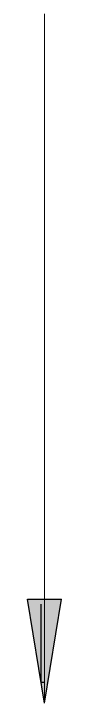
# Model space of a CAD drawing. Header units: millimetres. Extents: x 1 to 6482, y 2 to 1780.
# Drawn here: x 6480.16 to 6482.39, y 1514.69 to 1559.6 of the extents above; entities that cross this region are included whole.
import ezdxf

# ---------------------------------------------------------------- set-up
doc = ezdxf.new("R2010")
doc.units = ezdxf.units.MM
doc.layers.add('24V+', color=6, linetype='Continuous', lineweight=50)
doc.layers.add('图框层', color=7, linetype='Continuous')

# ---------------------------------------------------------------- blocks, each defined once
blk = doc.blocks.new('794856123')
for p, q in [((-0.56, -4.554), (-1.68, 2.234)), ((-1.68, 2.234), (0.56, 2.234)), ((-0.56, -4.554), (0.56, 2.234))]:
    blk.add_line(p, q)

msp = doc.modelspace()

# ---------------------------------------------------------------- hatches: boundary and pattern name
at = {"layer": '图框层', "true_color": 0x93278f}
h = msp.add_hatch(dxfattribs=at)
h.set_pattern_fill('ANGLE', color=217)
h.set_pattern_definition([(0, (3198.111, -97.4805), (0, 6.985), [5.08, -1.905]), (90, (3198.111, -97.4805), (-6.985, 4e-16), [5.08, -1.905])])
h.paths.add_polyline_path([(6481.275, 1514.689), (6481.275, 1521.478), (6480.155, 1521.478)])
h = msp.add_hatch(color=217, dxfattribs=at)
h.dxf.hatch_style = 1
h.paths.add_polyline_path([(6482.394, 1521.478), (6481.275, 1521.478), (6481.275, 1514.689)])
h.paths.add_polyline_path([(6481.275, 1514.689), (6481.275, 1521.478), (6480.155, 1521.478)])

# ---------------------------------------------------------------- linework, layer by layer
at = {"layer": '24V+', "color": 0, "linetype": 'ByBlock', "lineweight": 18}
msp.add_line((6481.275, 1559.603), (6481.275, 1514.689), dxfattribs=at)

# ---------------------------------------------------------------- block references
at = {"color": 85, "linetype": 'ByBlock', "lineweight": 18, "true_color": 0x58ba48}
msp.add_blockref('794856123', (6481.835, 1519.243), dxfattribs=at)

doc.saveas('drawing.dxf')
